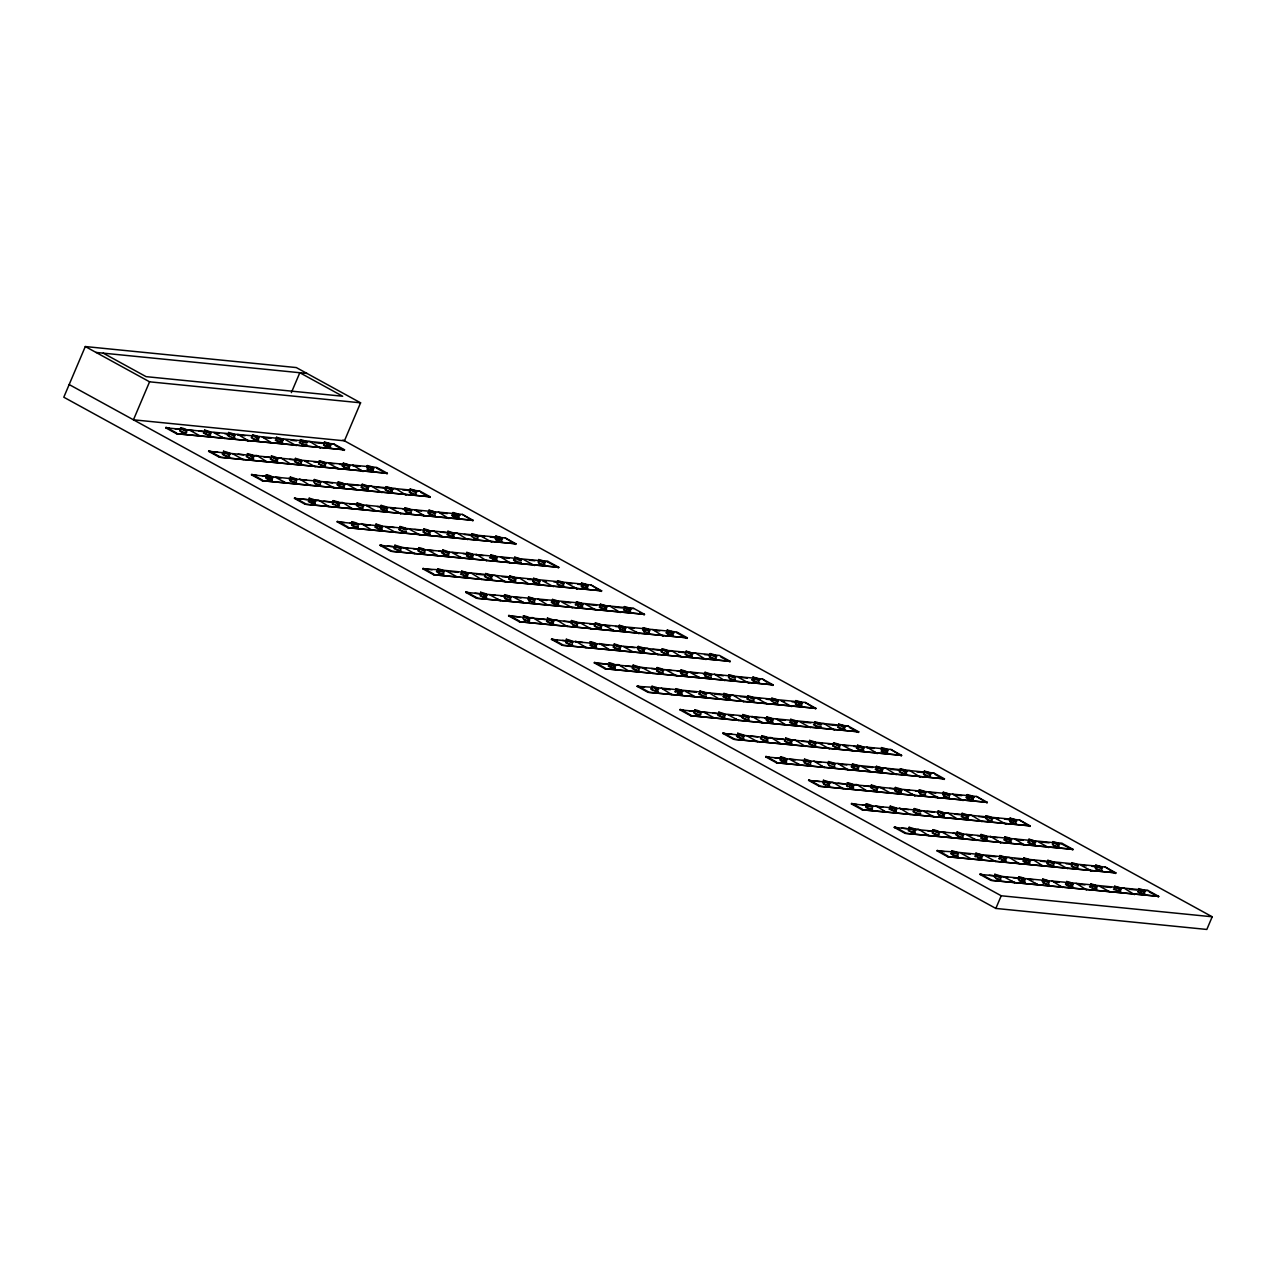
<?xml version="1.0" encoding="UTF-8"?>
<svg xmlns="http://www.w3.org/2000/svg" width="1276" height="1276" viewBox="0 0 1276 1276"><rect width="100%" height="100%" fill="white"/><g stroke="black" fill="none" stroke-linecap="round" stroke-linejoin="round"><path stroke-width="1.5" d="M360.582 402.817L149.579 381.811L133.454 419.804L344.44 440.826L360.582 402.817L296.303 367.568L85.301 346.546L63.8 397.219L995.838 908.432L1206.825 929.454L1212.2 916.774L343.005 440.029M280.353 438.593L333.834 443.904L344.536 449.79L176.471 433.712L165.768 427.843L252.696 435.834M176.471 433.712L344.536 449.79M189.741 430.219L200.444 436.105M208.61 451.337L376.675 467.415L387.394 473.3L219.328 457.223L208.61 451.337L217.829 452.262M219.328 457.223L387.394 473.3M232.583 453.73L243.301 459.599M251.468 474.847L419.533 490.925L430.251 496.795L262.186 480.717L251.468 474.847L257.002 475.39M291.359 392.625L299.812 372.72L342.67 396.23L146.07 376.643L103.212 353.149M272.362 443.266L261.915 436.759M267.274 461.992L256.827 455.484L251.021 455.564M262.186 480.717L430.251 496.795M285.617 439.773L296.335 445.643M291.247 464.384L280.8 457.877L276.844 458.132M453.171 513.51L294.325 498.358L305.028 504.227L473.093 520.305L462.39 514.419L456.856 513.877M320.308 448.035L309.861 441.528L304.055 441.608M315.22 466.761L304.501 460.891L308.186 461.258M310.116 485.502L299.685 478.978M305.028 504.227L473.093 520.305M333.834 443.904L328.028 444M323.386 482.009L334.089 487.879M329.001 506.62L318.553 500.096L312.764 500.192M347.359 484.386L358.062 490.271M337.167 521.852L505.232 537.93L515.951 543.799L347.885 527.738L337.167 521.852L344.552 522.586M352.974 508.996L342.526 502.489L336.736 502.569M347.885 527.738L515.951 543.799M382.034 492.664L371.587 486.14L365.797 486.236M376.946 511.389L366.228 505.503L369.928 505.87M371.858 530.114L361.411 523.607M385.113 526.621L395.831 532.507M380.025 545.362L548.09 561.44L558.808 567.31L390.743 551.232L380.025 545.362L383.709 545.729M406.007 495.04L395.56 488.533L389.77 488.612M390.743 551.232L558.808 567.31M419.533 490.925L415.577 491.18M409.086 529.014L419.804 534.883M403.998 547.739L414.716 553.625M441.592 570.069L590.947 584.934L601.65 590.82L433.585 574.742L422.882 568.857L437.891 569.702M448.865 518.55L438.418 512.043M443.777 537.276L433.33 530.768L427.524 530.848M438.673 556.001L427.97 550.131L433.505 550.69M433.585 574.742L601.65 590.82M462.39 514.419L472.838 520.927M446.855 571.249L457.558 577.119M467.734 539.668L457.302 533.161L451.497 533.24M481.004 536.175L491.707 542.045M556.352 600.725L633.789 608.445L644.508 614.314L476.442 598.237L465.724 592.367L552.668 600.358M486.619 560.786L476.171 554.278M481.53 579.511L471.083 573.004L465.293 573.083M476.442 598.237L644.508 614.314M505.232 537.93L515.679 544.437M510.591 563.163L500.144 556.655M505.503 581.904L495.056 575.396L489.25 575.476M523.846 559.685L534.564 565.555M671.112 631.397L676.647 631.939L687.365 637.825L519.3 621.747L508.582 615.877L643.455 628.637M529.476 584.28L519.029 577.773L515.073 578.044M519.3 621.747L687.365 637.825M542.284 561.52L548.09 561.44M553.449 586.673L542.731 580.803L546.415 581.17M548.361 605.398L537.914 598.891M543.273 624.139L532.826 617.632L527.02 617.712M561.615 601.921L572.334 607.791M551.439 639.372L719.505 655.449L730.207 661.319L562.142 645.257L551.439 639.372L556.958 639.93M567.23 626.516L556.799 620.008L550.993 620.088M562.142 645.257L730.207 661.319M590.947 584.934L601.395 591.442M585.588 604.298L596.291 610.183M580.5 623.039L591.203 628.909M604.473 625.415L615.176 631.301L612.113 629.61M594.281 662.882L762.346 678.96L773.065 684.829L604.999 668.752L594.281 662.882L607.201 664.158M620.264 612.56L609.816 606.052L604.026 606.132M610.087 650.026L599.64 643.519M604.999 668.752L773.065 684.829M633.789 608.445L627.999 608.524M623.342 646.533L634.06 652.419M628.972 671.144L618.525 664.636L612.719 664.716M642.227 667.651L652.945 673.537M679.821 689.965L805.204 702.454L815.922 708.34L647.857 692.262L637.139 686.376L652.164 687.222M663.121 636.07L652.674 629.562M658.033 654.795L647.586 648.288L641.78 648.367M647.857 692.262L815.922 708.34M682.006 657.188L671.559 650.68L665.753 650.76M676.918 675.913L666.2 670.044L671.734 670.586M671.814 694.638L661.383 688.131M685.084 691.161L695.787 697.031M794.581 720.637L848.062 725.964L858.764 731.834L690.699 715.756L679.996 709.887L790.897 720.27M705.979 659.58L695.532 653.057L691.576 653.328M690.699 715.756L858.764 731.834M703.953 712.279L714.672 718.149M724.848 680.682L714.416 674.175M719.76 699.423L709.312 692.916L703.523 692.996M738.118 677.205L748.821 683.075M722.838 733.397L890.903 749.475L901.622 755.344L733.556 739.267L722.838 733.397L732.057 734.306M743.733 701.8L733.285 695.292L727.495 695.372M733.556 739.267L901.622 755.344M762.346 678.96L766.669 682.102M756.987 698.323L767.705 704.192M746.811 735.774L757.529 741.659M856.308 765.265L933.761 772.969L944.479 778.854L776.414 762.777L765.696 756.891L852.623 764.898M791.678 706.585L780.96 700.699L784.644 701.066M786.59 725.31L776.143 718.803M781.502 744.036L771.055 737.528L765.249 737.608M776.414 762.777L944.479 778.854M805.204 702.454L815.651 708.962M799.845 721.817L810.563 727.703M805.475 746.428L795.028 739.92L789.222 740M818.729 742.935L829.432 748.821M967.399 795.554L808.553 780.402L819.256 786.271L987.321 802.349L976.618 796.479L971.084 795.921M834.536 730.079L824.089 723.572L818.283 723.651M819.256 786.271L987.321 802.349M848.062 725.964L842.256 726.044M848.317 769.938L837.869 763.431M843.229 788.664L832.781 782.156L826.992 782.236M861.571 766.445L872.29 772.315M851.395 803.912L1019.46 819.974L1030.179 825.859L862.113 809.781L851.395 803.912L856.93 804.454M867.202 791.056L856.754 784.533L850.964 784.628M862.113 809.781L1030.179 825.859M890.903 749.475L901.35 755.982M880.456 787.563L891.174 793.433M896.262 774.707L885.815 768.2L880.025 768.28M894.253 827.406L1062.318 843.484L1073.036 849.353L904.971 833.292L894.253 827.406L897.937 827.773M920.235 777.1L909.788 770.576L903.982 770.672M910.059 814.551L899.612 808.043M904.971 833.292L1073.036 849.353M933.761 772.969L929.805 773.24M923.314 811.058L934.032 816.943M928.928 835.668L918.497 829.161L914.541 829.432M955.804 852.113L1105.176 866.994L1115.878 872.864L947.813 856.786L937.11 850.917L952.119 851.746M963.093 800.594L952.646 794.087M957.989 819.336L947.558 812.812L941.752 812.908M952.901 838.061L942.198 832.175L945.883 832.542M947.813 856.786L1115.878 872.864M976.618 796.479L987.05 802.987M961.067 853.293L971.786 859.179M981.962 821.712L971.53 815.205L965.725 815.284M995.232 818.219L1005.935 824.105M985.04 855.686L995.758 861.555M1070.58 882.785L1148.017 890.488L1158.736 896.374L990.67 880.296L979.952 874.411L1066.895 882.418M990.67 880.296L1158.736 896.374M1019.46 819.974L1029.907 826.481M1003.925 876.803L1014.643 882.673L1011.581 880.998M995.838 908.432L1001.213 895.768L1212.2 916.774M1024.819 845.222L1014.372 838.715M1019.731 863.948L1009.284 857.44L1003.478 857.52M1038.074 841.729L1048.792 847.599M1043.704 866.34L1033.257 859.833L1027.451 859.912M1056.512 843.564L1062.318 843.484M1056.959 862.847L1067.677 868.717M1086.546 889.835L1076.115 883.327M1105.176 866.994L1115.607 873.502M1099.816 886.357L1110.519 892.227M1134.492 894.62L1124.044 888.112L1118.255 888.192M1148.017 890.488L1142.227 890.568M234.816 438.338L231.769 437.812M282.762 443.107L279.715 442.581M277.674 461.848L276.382 461.848M306.734 445.499L304.629 445.292M296.542 482.966L292.523 482.041M349.576 468.994L345.557 468.085M392.434 492.504L391.142 492.52M358.285 527.578L354.265 526.669M387.346 511.229L383.326 510.32M382.258 529.971L379.211 529.444M411.319 513.622L407.283 512.713M427.939 512.697L428.672 513.765M406.231 532.347L404.125 532.14M473.045 558.25L469.026 557.325M497.018 560.627L489.537 557.676M491.93 579.368L490.638 579.368M587.805 588.906L583.786 587.997M606.69 610.024L604.585 609.816M572.541 645.098L568.522 644.189M596.514 647.49L592.495 646.565M620.487 649.867L614.617 648.064M649.548 633.534L646.501 633.008M692.405 657.028L691.114 657.044M711.274 678.146L707.255 677.237M706.186 696.887L704.081 696.68M749.044 720.382L745.024 719.473M796.99 725.167L793.943 724.64M791.902 743.892L790.61 743.908M820.962 727.543L818.841 727.336M810.77 765.01L806.751 764.085M887.777 753.446L883.758 752.521M906.662 774.548L905.37 774.564M872.513 809.622L868.477 808.713M896.486 812.014L889.005 809.064M925.547 795.666L921.511 794.757M920.443 814.407L918.337 814.2M987.273 840.294L983.254 839.385M1011.246 842.686L1007.227 841.761M1006.158 861.412L1003.111 860.885M1035.219 845.063L1033.113 844.856M1102.033 870.966L1098.014 870.041M1120.918 892.083L1118.813 891.86M180.235 429.613C178.161 430.746 189.103 434.813 186.216 431.99M252.154 436.775C250.064 437.907 261.006 441.975 258.135 439.151M276.126 439.167L278.997 441.56L282.65 441.927M258.597 440.842L255.742 440.204M330.5 448.004L328.586 447.669M247.066 455.5C244.88 456.952 257.561 460.891 252.297 457.43M229.536 457.191L226.681 456.537M271.038 457.893C268.853 459.328 281.533 463.268 276.27 459.823M253.509 459.567L252.409 459.472M366.914 467.447L369.801 469.839L373.437 470.206M373.358 471.514L370.519 470.86M272.378 480.685L268.55 479.648M361.826 486.172C359.657 487.607 372.321 491.547 367.073 488.102M344.297 487.847L341.458 487.209M385.799 488.564C383.613 490 396.294 493.94 391.046 490.494M368.27 490.239L367.185 490.128M315.236 504.195L313.322 503.86M459.057 518.519L456.218 517.865M375.623 526.015L378.494 528.423L382.146 528.774M429.996 534.867L428.082 534.532M453.969 537.244L452.055 536.925M466.41 554.294L469.297 556.703L472.933 557.054M490.383 556.687L493.27 559.079L496.906 559.446M544.772 565.523L542.858 565.188M461.322 573.036L464.209 575.428L467.845 575.795M443.793 574.71L440.954 574.056M485.295 575.412C483.11 576.848 495.79 580.787 490.542 577.342M467.766 577.103L464.911 576.449M581.186 584.966L584.057 587.359L587.71 587.726M576.082 603.692L578.969 606.084L582.622 606.451M558.553 605.366L555.714 604.728M600.055 606.084L602.942 608.477L606.594 608.843M582.526 607.759L579.687 607.121M529.492 621.715L527.578 621.38M553.465 624.108L551.551 623.773M594.967 624.809C592.877 625.942 603.835 630.009 600.948 627.17M673.329 636.038L670.474 635.384M589.879 643.535L592.766 645.943L596.402 646.294M661.797 650.696C659.612 652.132 672.293 656.071 667.029 652.626M644.268 652.387L642.354 652.052M685.77 653.089C683.585 654.524 696.265 658.464 691.002 655.019M668.225 654.763L666.327 654.444M615.207 668.72L613.293 668.401M687.11 675.881L683.282 674.845M759.029 683.043L756.174 682.405M675.578 690.555L678.465 692.948L682.118 693.315M658.049 692.23L655.21 691.576M682.022 694.622L679.183 693.969M729.968 699.392L728.054 699.057M801.886 706.553L798.042 705.516M694.463 711.673C692.374 712.79 703.331 716.857 700.444 714.034M790.354 721.211L793.225 723.604L796.878 723.97M772.825 722.902L769.97 722.248M844.728 730.063L842.814 729.728M761.293 737.56C759.108 738.995 771.789 742.935 766.525 739.49M743.764 739.235L740.909 738.597M785.266 739.936C783.081 741.388 795.761 745.328 790.498 741.866M767.721 741.627L766.637 741.515M881.142 749.49L884.029 751.883L887.665 752.25M786.606 762.745L782.778 761.708M876.054 768.216L878.925 770.624L882.577 770.975M858.525 769.906L855.67 769.253M900.027 770.608C897.841 772.044 910.522 775.983 905.274 772.538M882.498 772.283L879.643 771.645M829.464 786.239L827.55 785.92M853.437 788.632L851.523 788.297M973.285 800.562L970.446 799.924M889.85 808.075L892.722 810.467L896.374 810.834M944.224 816.911L942.31 816.576M968.197 819.304L966.283 818.969M980.638 836.354L983.525 838.747L987.161 839.114M1004.611 838.731L1007.482 841.139L1011.134 841.49M1058.984 847.583L1057.086 847.248M975.55 855.08L978.421 857.472L982.073 857.839M958.021 856.754L955.166 856.116M999.523 857.472L1002.394 859.865L1006.046 860.231M981.994 859.147L979.139 858.493M1090.31 885.735L1093.197 888.144L1096.834 888.511M1072.781 887.426L1069.942 886.772M1114.283 888.128L1117.17 890.52L1120.807 890.887M1096.754 889.819L1093.915 889.165M1144.7 894.588L1142.786 894.253M96.019 352.431L307.006 373.437M256.38 436.201L276.669 438.226M165.768 427.843L169.453 428.21M174.987 428.752L180.522 429.31M186.041 429.853L193.426 430.586M198.96 431.144L204.479 431.687M219.233 433.154L213.698 432.612L224.416 438.481L221.354 436.807M224.767 433.712L232.152 434.446M237.671 435.004L245.056 435.738M263.494 437.572L270.863 438.306M280.082 439.215L283.782 439.582M291.151 440.316L296.686 440.874M315.124 442.708L322.493 443.442M227.048 453.171L230.749 453.538M238.118 454.272L243.652 454.83M263.941 456.856L269.459 457.398M289.748 459.424L295.282 459.966M313.721 461.8L319.255 462.359M334.009 463.826L328.474 463.284L339.177 469.153L336.13 467.479M339.528 464.384L346.912 465.118M352.447 465.66L359.816 466.394M369.035 467.319L372.72 467.686M262.537 475.948L266.221 476.315M280.975 477.782L275.441 477.24L286.159 483.11L283.097 481.435M288.344 478.516L293.879 479.074M301.248 479.808L306.782 480.35M325.221 482.184L332.605 482.918M341.824 483.843L345.509 484.21M351.044 484.768L358.412 485.502M376.851 487.336L384.236 488.07M402.674 489.904L410.043 490.638M299.844 498.9L307.229 499.634M323.817 501.293L331.202 502.026M349.64 503.86L357.009 504.594M377.297 506.62L380.982 506.987M395.735 508.454L390.201 507.896L400.919 513.781L397.857 512.091M403.104 509.188L408.639 509.73M416.024 510.464L421.559 511.022M439.997 512.856L447.366 513.59M456.585 514.515L460.269 514.882M350.087 523.144L357.455 523.878M362.99 524.42L370.359 525.154M377.744 525.887L381.428 526.254M388.797 526.988L394.332 527.546M403.551 528.471L407.235 528.838M414.62 529.572L420.155 530.114M440.427 532.14L445.962 532.682M464.4 534.516L471.785 535.25M477.304 535.808L484.689 536.542M490.223 537.1L495.758 537.643M387.394 546.096L394.778 546.83M400.313 547.372L407.682 548.106M413.217 548.664L418.751 549.206M439.024 551.232L442.724 551.599M457.462 553.066L451.943 552.524L462.646 558.394L459.583 556.719M462.997 553.625L470.381 554.358M475.916 554.9L483.285 555.634M492.504 556.559L496.189 556.926M501.723 557.468L509.092 558.218M518.311 559.127L522.012 559.494M529.38 560.228L534.915 560.786M422.882 568.857L432.101 569.782M441.321 570.691L445.005 571.058M450.54 571.616L457.909 572.35M476.347 574.184L483.732 574.918M502.17 576.752L507.704 577.31M527.977 579.336L533.512 579.878M553.8 581.904L557.484 582.271M572.238 583.738L566.703 583.18L577.422 589.065L574.36 587.375M577.773 584.28L585.142 585.014M465.724 592.367L469.424 592.734M474.943 593.292L480.478 593.834M495.232 595.302L489.697 594.76L500.415 600.629L497.353 598.954M500.766 595.86L508.135 596.594M521.055 597.87L513.67 597.136L524.388 603.022L521.326 601.331M539.493 599.704L546.862 600.438M565.3 602.288L570.835 602.83M580.054 603.755L583.738 604.122M589.273 604.664L596.642 605.398M615.08 607.232L622.465 607.966M647.139 629.004L667.428 631.03M508.582 615.877L519.651 616.978M538.089 618.812L545.458 619.546M563.896 621.38L571.281 622.114M576.8 622.672L584.185 623.406M589.719 623.948L595.238 624.506M600.773 625.049L609.992 625.974M615.526 626.516L619.211 626.883M633.965 628.35L628.43 627.808L639.148 633.678L636.086 632.003M654.253 630.376L659.788 630.934M562.493 640.472L569.878 641.206M575.412 641.764L582.781 642.498M592 643.407L595.685 643.774M601.219 644.332L608.588 645.066M617.807 645.991L621.508 646.358M627.026 646.9L634.411 647.634M652.849 649.468L660.218 650.202M678.657 652.036L684.191 652.594M704.48 654.62L710.014 655.162M625.639 666.008L633.008 666.742M638.542 667.284L645.911 668.018M651.446 668.576L656.981 669.118M677.269 671.144L684.638 671.878M697.541 673.154L690.172 672.42L700.875 678.306L697.828 676.631M703.076 673.712L710.445 674.446M715.98 675.004L723.364 675.738M739.952 677.381L747.337 678.114M756.556 679.039L760.241 679.406M655.848 687.589L676.136 689.598M637.139 686.376L644.508 687.11M662.946 688.96L670.331 689.694M679.55 690.603L683.234 690.97M688.769 691.528L696.138 692.262M714.576 694.096L721.961 694.83M740.399 696.664L747.768 697.398M753.303 697.956L760.687 698.69M766.206 699.232L771.741 699.79M792.029 701.8L795.714 702.167M679.996 709.887L683.681 710.254M689.215 710.812L694.734 711.354M700.269 711.912L707.654 712.646M713.188 713.188L718.707 713.747M733.461 715.214L727.926 714.656L738.644 720.541L735.582 718.851M738.995 715.756L746.364 716.49M751.899 717.048L759.284 717.782M764.803 718.34L772.187 719.074M777.722 719.616L785.091 720.35M794.31 721.275L797.994 721.642M803.529 722.184L810.914 722.918M829.352 724.752L836.721 725.502M741.276 735.231L744.977 735.598M750.495 736.14L757.88 736.874M776.318 738.724L783.687 739.458M802.125 741.292L809.51 742.026M815.045 742.568L822.414 743.302M827.949 743.86L833.483 744.402M848.221 745.87L842.702 745.328L853.405 751.197L850.342 749.522M853.756 746.428L861.14 747.162M866.675 747.72L874.044 748.454M883.263 749.363L886.948 749.73M765.696 756.891L769.38 757.258M774.915 757.816L780.449 758.359M795.203 759.826L789.669 759.284L800.371 765.153L797.325 763.479M802.572 760.576L808.107 761.118M815.476 761.852L821.01 762.41M839.448 764.244L846.833 764.978M856.052 765.887L859.737 766.254M865.272 766.812L872.64 767.546M891.079 769.38L898.463 770.114M916.902 771.948L924.271 772.682M814.072 780.944L819.607 781.502M838.045 783.336L845.43 784.07M863.868 785.904L871.237 786.638M876.772 787.196L884.14 787.93M889.675 788.472L895.21 789.031M909.963 790.498L904.429 789.94L915.147 795.825L912.085 794.15M915.498 791.056L922.867 791.79M935.771 793.066L928.402 792.332L939.12 798.218L936.058 796.527M954.209 794.9L961.594 795.634M970.813 796.559L974.497 796.926M862.464 805.012L869.833 805.746M875.368 806.288L882.753 807.022M891.972 807.947L895.656 808.314M901.191 808.856L908.56 809.59M915.929 810.324L921.463 810.882M926.998 811.424L934.383 812.174M954.655 814.184L960.19 814.742M978.628 816.576L986.013 817.31M991.532 817.852L998.917 818.586M1004.451 819.144L1009.97 819.702M901.622 828.14L907.156 828.698M927.445 830.708L932.979 831.266M953.252 833.292L956.936 833.659M971.69 835.126L966.171 834.568L976.874 840.437L973.811 838.763M977.225 835.668L984.609 836.402M990.128 836.96L997.513 837.694M1006.732 838.603L1010.417 838.97M1015.951 839.528L1023.32 840.262M1032.539 841.171L1036.24 841.554M1041.758 842.096L1049.143 842.83M937.11 850.917L944.479 851.65M964.768 853.66L970.286 854.218M979.505 855.143L983.206 855.51M988.74 856.052L996.109 856.786M1014.548 858.62L1021.917 859.354M1040.355 861.188L1047.74 861.922M1053.274 862.48L1060.643 863.214M1066.178 863.772L1071.712 864.315M1086.466 865.782L1080.932 865.24L1091.65 871.109L1088.588 869.435M1091.985 866.34L1099.37 867.074M979.952 874.411L983.637 874.778M989.171 875.336L994.706 875.878M1000.24 876.437L1007.609 877.17M1013.144 877.728L1018.679 878.271M1033.432 879.738L1027.898 879.196L1038.616 885.065L1035.554 883.391M1053.705 881.764L1059.239 882.306M1079.528 884.332L1085.063 884.89M1094.282 885.799L1097.966 886.166M1103.501 886.724L1110.87 887.458M1129.308 889.292L1136.693 890.026M324.726 444.048C320.069 444.335 335.014 449.758 329.304 445.866M300.753 441.671C297.228 441.719 305.953 446.01 306.942 444.638M228.835 434.51C224.416 434.526 237.352 439.965 234.162 436.759M204.862 432.117C200.444 432.133 213.379 437.588 210.189 434.366M210.205 436.073L203.378 432.995M343.595 465.166C339.177 465.182 352.112 470.637 348.922 467.415M319.622 462.773C315.204 462.789 328.139 468.244 324.949 465.038M295.665 460.397C291.231 460.413 304.166 465.868 300.992 462.646M324.981 466.745L318.458 463.985M223.747 453.235C219.328 453.251 232.264 458.706 229.074 455.484M410.425 491.053C406.007 491.069 418.943 496.524 415.753 493.318M338.507 483.891C334.089 483.907 347.024 489.362 343.834 486.156M314.534 481.515C310.594 481.467 321.169 486.475 320.42 484.162M453.267 514.563C448.849 514.579 461.784 520.034 458.61 516.812M429.31 512.17C425.355 512.139 435.929 517.131 435.18 514.818M333.419 502.632C328.777 502.904 343.707 508.342 338.012 504.451M309.446 500.24C304.804 500.527 319.734 505.95 314.04 502.058M448.179 533.288C443.538 533.575 458.467 539.014 452.773 535.107M424.206 530.912C419.565 531.183 434.51 536.622 428.8 532.73M400.249 528.519C396.724 528.583 405.449 532.874 406.438 531.486M538.982 561.568C534.341 561.855 549.27 567.278 543.576 563.386M515.01 559.191C511.485 559.239 520.209 563.529 521.198 562.158M443.091 552.029C438.673 552.045 451.608 557.484 448.418 554.278M419.118 549.637C414.7 549.653 427.635 555.108 424.445 551.886M448.45 555.985L445.053 554.948M395.145 547.245C390.727 547.26 403.663 552.715 400.489 549.509M557.867 582.685C553.433 582.701 566.369 588.156 563.195 584.95M533.894 580.309C529.476 580.325 542.412 585.764 539.222 582.558M563.21 586.641L559.813 585.604M509.921 577.916C505.28 578.203 520.209 583.626 514.515 579.735M438.003 570.755C433.585 570.771 446.52 576.226 443.33 573.004M624.682 608.572C620.04 608.859 634.97 614.298 629.275 610.391M552.763 601.427C548.345 601.427 561.28 606.882 558.106 603.676M547.675 620.152C543.034 620.439 557.963 625.862 552.269 621.97M523.702 617.759C519.061 618.047 533.99 623.47 528.296 619.578M710.381 655.593C705.963 655.609 718.898 661.048 715.724 657.842M638.479 648.431C633.837 648.702 648.766 654.141 643.056 650.25M614.506 646.039C610.566 646.007 621.125 650.999 620.375 648.687M753.239 679.087C748.821 679.103 761.756 684.558 758.566 681.352M729.266 676.711C725.326 676.663 735.901 681.671 735.135 679.358M633.39 667.157C628.972 667.173 641.892 672.627 638.718 669.406M609.418 664.764C604.776 665.051 619.705 670.49 613.995 666.582M748.151 697.828C743.733 697.844 756.668 703.283 753.478 700.077M724.178 695.436C719.536 695.723 734.466 701.146 728.771 697.254M700.205 693.043C696.696 693.107 705.421 697.398 706.394 696.026M652.259 688.274C647.841 688.29 660.777 693.745 657.587 690.523M838.938 726.108C834.297 726.379 849.226 731.818 843.532 727.91M814.965 723.715C811.456 723.779 820.181 728.07 821.17 726.682M743.063 716.554C738.644 716.57 751.58 722.025 748.39 718.803M719.09 714.161C714.672 714.177 727.607 719.632 724.417 716.426M724.433 718.133L717.909 715.357M857.823 747.226C853.405 747.226 866.34 752.68 863.15 749.475M833.85 744.833C829.432 744.849 842.367 750.304 839.177 747.082M809.877 742.441C805.459 742.457 818.394 747.911 815.205 744.705M839.209 748.789L832.67 746.029M737.975 735.279C733.556 735.295 746.492 740.75 743.302 737.544M924.653 773.112C920.235 773.128 933.171 778.567 929.981 775.361M852.735 765.951C848.317 765.967 861.252 771.422 858.062 768.2M828.762 763.558C824.822 763.526 835.397 768.519 834.632 766.206M967.495 796.607C963.077 796.623 976.012 802.078 972.822 798.872M847.647 784.676C843.005 784.963 857.935 790.386 852.24 786.495M823.674 782.284C819.033 782.571 833.962 788.01 828.268 784.102M962.407 815.348C957.766 815.619 972.695 821.058 967.001 817.166M938.434 812.956C933.793 813.243 948.722 818.666 943.028 814.774M914.461 810.563C910.952 810.627 919.677 814.917 920.65 813.546M1053.21 843.627C1048.569 843.899 1063.498 849.337 1057.788 845.43M1029.238 841.235C1025.713 841.299 1034.437 845.589 1035.426 844.202M957.319 834.073C952.901 834.089 965.836 839.544 962.646 836.322M933.346 831.681C928.928 831.697 941.863 837.152 938.673 833.946M962.662 838.029L959.281 836.992M909.373 829.304C904.732 829.575 919.661 835.014 913.967 831.123M1072.079 864.745C1067.661 864.761 1080.597 870.2 1077.422 866.994M1048.122 862.353C1043.688 862.369 1056.624 867.824 1053.45 864.602M1077.438 868.701L1074.041 867.664M1024.149 859.96C1019.508 860.247 1034.437 865.686 1028.727 861.778M952.231 852.799C947.813 852.815 960.748 858.269 957.558 855.064M1138.91 890.632C1134.268 890.919 1149.197 896.342 1143.503 892.45M1066.991 883.47C1062.573 883.486 1075.508 888.941 1072.318 885.719M367.568 467.558L368.397 467.782M406.151 510.017C400.09 508.693 411.829 515.041 411.207 512.442M291.391 479.345C285.33 478.021 297.069 484.386 296.447 481.77M496.954 538.297C490.271 536.973 504.626 543.895 501.452 540.322M382.178 507.625C375.511 506.317 389.866 513.223 386.692 509.65M267.418 476.953C260.735 475.645 275.106 482.551 271.932 478.994M500.83 541.917L498.087 540.992M472.981 535.904C466.298 534.58 480.669 541.502 477.479 537.93M358.205 505.232C351.538 503.924 365.893 510.831 362.719 507.274M362.081 508.869L359.353 507.928M518.885 562.812L520.927 562.796M581.824 585.078L582.654 585.301M467.064 554.406L467.893 554.629M353.117 523.973C347.056 522.65 358.795 528.998 358.173 526.398M620.407 627.537C613.74 626.213 628.095 633.135 624.921 629.562M505.647 596.865C498.964 595.557 513.335 602.463 510.161 598.907M481.674 594.488C474.991 593.165 489.362 600.087 486.188 596.514M600.326 628.765L596.61 627.409M485.55 598.109L482.806 597.184M572.477 622.752C565.794 621.444 580.165 628.35 576.975 624.793M706.122 674.541C700.061 673.218 711.785 679.582 711.179 676.966M590.533 643.646L591.346 643.87M796.91 702.821C790.227 701.497 804.598 708.419 801.424 704.846M682.15 672.149C675.467 670.841 689.837 677.747 686.648 674.191M567.389 641.493C561.312 640.169 573.052 646.517 572.43 643.917M772.937 700.428C766.27 699.12 780.625 706.027 777.451 702.47M658.177 669.772C651.494 668.449 665.865 675.371 662.691 671.798M776.813 704.049L774.085 703.124M881.796 749.602L882.625 749.825M767.849 719.17C761.166 717.846 775.537 724.768 772.363 721.195M920.379 792.061C914.318 790.737 926.057 797.101 925.435 794.485M805.619 761.389C799.558 760.081 811.281 766.429 810.675 763.83M1011.166 820.34C1004.499 819.017 1018.854 825.939 1015.68 822.366M896.406 789.669C889.723 788.361 904.094 795.267 900.92 791.71M781.646 759.013C774.963 757.689 789.334 764.611 786.144 761.038M1015.042 823.961L1012.315 823.036M900.282 793.305L897.538 792.364M987.209 817.948C980.526 816.64 994.881 823.546 991.707 819.99M872.433 787.292C865.75 785.968 880.121 792.89 876.947 789.318M1096.881 867.345C1090.821 866.021 1102.544 872.385 1101.938 869.769M981.292 836.466L982.105 836.689M867.345 806.017C861.284 804.693 873.023 811.058 872.401 808.442M1019.875 878.925C1013.192 877.601 1027.563 884.523 1024.389 880.95M995.902 876.532C989.219 875.208 1003.59 882.131 1000.416 878.558M999.778 880.153L996.077 878.797M414.301 494.689L411.414 493.541M454.096 514.786L455.038 515.105M299.525 464.017L296.654 462.869M430.124 512.394L431.065 512.713M432.245 515.488L435.228 515.775M339.336 484.114L340.261 484.433M184.765 433.346L181.878 432.213M317.485 484.816L320.451 485.119M537.77 583.93L534.883 582.781M669.294 632.625C660.633 629.961 675.69 638.128 672.867 634.332M577.565 604.026L578.491 604.345M422.994 553.258L420.107 552.125M645.321 630.232C636.676 627.585 651.717 635.751 648.894 631.955M553.593 601.634L554.534 601.953M714.257 659.213L711.386 658.065M530.561 599.576C522.729 596.977 534.756 604.425 534.676 601.682M622.529 630.615L625.511 630.918M531.741 602.336L534.724 602.639M438.832 570.978L439.757 571.297M754.068 679.31L754.993 679.63M732.217 680.012L735.183 680.315M661.223 673.17L659.309 672.468M677.062 690.89L677.987 691.193M968.325 796.83L969.25 797.149M813.753 746.061L810.866 744.929M945.293 794.773C937.445 792.173 949.488 799.621 949.408 796.878M946.473 797.532L949.456 797.835M853.564 766.174L854.489 766.493M698.993 715.405L696.106 714.257M831.713 766.876L834.679 767.163M738.788 735.502L739.729 735.821M1051.998 865.973L1049.111 864.841M1091.793 886.07L1092.719 886.389M937.222 835.317L934.335 834.169M1067.821 883.694L1068.746 884.013M977.017 855.414L977.958 855.733M1044.773 881.62C1036.941 879.02 1048.984 886.485 1048.904 883.726M1045.969 884.396L1048.952 884.683M953.044 853.022L953.985 853.341M326.481 444.59L327.454 444.973M327.661 447.366L325.715 446.536M302.508 442.198L303.481 442.597M389.387 491.978L387.441 491.148M474.114 538.6L475.103 538.982M274.627 461.322L272.681 460.492M451.13 536.606L447.015 534.485M626.436 609.115L627.425 609.513M627.617 611.89L625.671 611.06M335.381 505.551L336.354 505.934M311.2 500.782L312.189 501.165M512.856 581.218L510.91 580.405M312.397 503.541L310.435 502.728M689.359 656.502L687.413 655.689M488.883 578.841L486.938 578.012M665.386 654.125L660.952 651.685M398.096 550.562L396.15 549.733M841.889 729.409L837.774 727.304M574.599 625.846L572.637 625.017M506.779 599.56L510.751 600.246M750.113 700.747L751.085 701.13M550.626 623.454L546.495 621.348M725.932 695.978L726.921 696.361M927.588 776.414L925.642 775.585M859.785 750.129L863.74 750.814M727.113 698.738L725.167 697.924M903.615 774.022L901.669 773.208M636.325 670.458L634.379 669.645M611.172 665.306L612.161 665.705M612.352 668.082L610.406 667.252M989.331 821.042L987.369 820.213M788.855 743.366L786.909 742.536M965.358 818.65L961.227 816.544M1140.664 891.174L1141.653 891.557M1141.845 893.934L1139.899 893.104M873.582 789.988L874.554 790.37M849.401 785.218L850.39 785.601M849.609 787.595L850.582 787.994M1025.904 860.502L1026.877 860.901M1027.084 863.278L1025.138 862.448M912.324 832.606L910.362 831.777M1021.007 881.62L1024.979 882.306M301.742 444.144L302.699 444.574M455.229 517.482L453.379 516.589M498.868 538.998L499.825 539.429M278.726 442.198L275.281 440.156M540.928 564.486L539.094 563.609M364.442 489.202L362.591 488.309M516.971 562.11L515.121 561.217M669.485 635.001L667.651 634.108M340.469 486.81L338.619 485.933M384.108 508.326L385.065 508.773M601.698 608.668L602.671 609.115M316.496 484.433L314.646 483.54M426.168 533.831L423.042 532.108M755.201 682.006L753.35 681.129M798.824 703.523L799.797 703.953M249.665 458.531L246.22 456.489M577.725 606.291L578.698 606.722M622.337 628.239L623.294 628.669M402.195 531.438L400.345 530.545M731.228 679.63L729.378 678.736M554.725 604.33L552.875 603.452M225.708 456.154L223.858 455.261M269.332 477.671L270.305 478.101M816.927 726.634L815.077 725.741M378.222 529.046L374.777 527.004M640.424 651.35L638.574 650.457M969.457 799.526L967.607 798.648M1013.096 821.042L1014.053 821.489M792.954 724.242L789.509 722.2M462.965 575.62L463.938 576.066M1055.156 846.546L1053.306 845.653M878.67 771.246L876.819 770.369M439.965 573.674L438.115 572.78M483.604 595.19L484.561 595.621M1031.183 844.154L1029.349 843.261M701.194 695.532L702.167 695.962M525.664 620.678L523.814 619.785M854.697 768.87L852.847 767.977M898.32 790.386L899.293 790.817M1115.926 890.728L1116.899 891.158M677.221 693.139L678.194 693.586M940.396 815.874L938.546 814.981M763.893 740.59L762.043 739.697M1091.953 888.335L1092.926 888.766M916.423 813.482L914.573 812.605M739.92 738.198L738.07 737.321M1068.953 886.389L1067.103 885.496M783.56 759.714L784.533 760.145M1001.166 860.056L1002.123 860.502M825.636 785.203L823.786 784.325M977.193 857.679L978.166 858.11M1021.789 879.627L1022.762 880.057M954.193 855.717L952.343 854.84M371.284 468.914L372.161 469.377M368.557 470.031L366.946 469.153M456.983 515.935L457.861 516.381M497.114 540.545L495.503 539.652M582.829 587.55L581.202 586.673M671.24 633.454L672.117 633.901M344.584 467.654L342.048 465.82M429.406 514.212L430.299 514.659M280.481 440.635L281.358 441.097M797.085 705.086L795.458 704.192M558.856 585.174L557.229 584.28M882.785 752.09L881.158 751.197M971.211 797.979L972.089 798.425M643.678 631.732L644.555 632.178M405.433 511.82L406.326 512.266M1011.342 822.605L1009.715 821.712M256.508 438.258L257.401 438.705M1097.041 869.61L1095.43 868.717M253.796 439.375L251.244 437.54M858.812 749.698L856.276 747.864M619.705 629.339L620.583 629.786M943.634 796.256L944.527 796.702M1032.938 842.591L1034.565 843.484M382.353 509.89L380.726 508.996M706.282 676.806L704.671 675.913M794.709 722.695L795.586 723.141M468.053 556.894L466.442 556.001M556.48 602.782L557.357 603.229M1073.084 867.217L1071.457 866.324M229.824 436.982L227.287 435.148M919.661 793.863L920.554 794.326M682.325 674.414L680.698 673.521M770.736 720.302L771.613 720.749M1006.254 841.331L1003.765 839.72M444.08 554.502L441.544 552.668M768.024 721.418L766.398 720.525M528.902 601.06L529.795 601.506M291.55 481.61L289.939 480.717M379.977 527.498L380.854 527.945M896.581 791.933L894.955 791.04M658.352 672.021L656.725 671.144M982.281 838.938L980.654 838.061M1070.708 884.826L1071.585 885.289M744.052 719.042L741.5 717.192M504.929 598.683L505.822 599.13M828.874 765.584L829.751 766.047M267.593 479.218L265.966 478.325M591.522 646.135L589.895 645.241M679.948 692.023L680.826 692.485M353.293 526.222L351.666 525.345M958.308 836.562L955.772 834.727M1043.13 883.12L1044.023 883.566M481.85 596.737L480.223 595.844M805.778 763.654L804.167 762.761M567.549 643.742L565.922 642.865M655.976 689.646L656.853 690.093M653.264 690.763L650.712 688.928M1019.157 880.727L1020.05 881.174M781.805 761.278L780.194 760.384M867.52 808.282L865.894 807.389M335.094 445.388L344.281 450.428M376.42 468.053L387.122 473.922M420.793 492.392L429.98 497.433M547.819 562.062L558.537 567.948M639.643 612.432L644.236 614.952M676.376 632.577L687.094 638.463M720.765 656.917L729.936 661.957M769.731 683.792L772.793 685.467M849.322 727.432L858.493 732.472M935.021 774.436L944.208 779.476M1062.047 844.122L1072.765 849.991M1149.277 891.972L1158.464 896.996M352.718 465.022L363.15 471.546L360.087 469.855M866.93 747.082L877.378 753.59L874.315 751.915M414.445 509.65L424.892 516.158L421.83 514.483M990.399 836.322L1000.847 842.83L997.784 841.155M85.301 346.546L149.579 381.811M237.942 434.366L248.389 440.874L245.327 439.199M752.17 716.41L762.617 722.918L759.555 721.243M1052.142 880.95L1062.589 887.458L1059.527 885.767M813.913 761.038L824.344 767.546L821.281 765.871M575.667 641.126L586.115 647.634L583.052 645.959M875.639 805.65L886.086 812.174L883.024 810.483M166.039 427.205L176.742 433.074M208.881 450.715L219.6 456.585M251.739 474.209L262.457 480.095M294.596 497.72L305.299 503.589M337.438 521.214L348.157 527.1M380.296 544.724L391.014 550.594M423.154 568.235L433.856 574.104M465.995 591.729L476.714 597.615M508.853 615.239L519.555 621.109M551.695 638.75L562.413 644.619M594.552 662.244L605.271 668.13M637.41 685.754L648.112 691.624M680.252 709.249L690.97 715.134M723.109 732.759L733.828 738.629M765.967 756.269L776.669 762.139M808.809 779.764L819.527 785.649M851.666 803.274L862.385 809.144M894.524 826.768L905.226 832.654M937.366 850.279L948.084 856.148M980.223 873.789L990.942 879.658M69.175 384.554L1001.213 895.768M1139.021 892.658L1137.729 891.828M924.749 775.138L923.473 774.309M710.493 657.619L709.217 656.789M900.792 772.746L899.181 771.597M624.793 610.614L623.501 609.784M1048.218 864.378L1046.942 863.549M686.52 655.226L684.925 654.078M410.537 493.094L409.245 492.265M600.821 608.221L599.226 607.073M324.822 446.074L323.546 445.244M1024.245 862.002L1022.969 861.156M748.262 699.854L746.97 699.025M386.564 490.702L384.953 489.553M809.989 744.466L808.713 743.637M533.99 582.335L532.714 581.505M724.289 697.462L722.998 696.632M595.732 626.947L594.138 625.798M786.016 742.09L784.421 740.925M510.033 579.942L508.741 579.113M933.458 833.722L932.166 832.893M847.758 786.702L846.467 785.872M295.761 462.422L294.485 461.593M486.06 577.565L484.449 576.401M909.485 831.33L908.209 830.501M633.486 669.182L632.21 668.353M271.788 460.03L270.193 458.881M695.229 713.81L693.634 712.662M419.23 551.663L417.954 550.833M609.513 666.806L608.237 665.976M333.53 504.658L332.238 503.829M395.257 549.286L393.981 548.441M309.558 502.265L308.266 501.436M181.001 431.766L179.709 430.921M1114.299 889.835L1113.454 889.117M966.873 798.202L965.948 797.261M1028.6 842.83L1027.738 842.112M1090.342 887.442L1089.481 886.724M1066.369 885.065L1065.444 884.108M752.601 680.682L751.692 679.741M814.343 725.31L813.482 724.593M876.07 769.922L875.208 769.205M999.539 859.163L998.677 858.461M666.901 633.678L665.976 632.736M852.097 767.546L851.188 766.589M913.839 812.158L912.978 811.44M975.566 856.786L974.705 856.068M951.593 854.394L950.684 853.453M452.645 516.158L451.72 515.201M514.372 560.77L513.51 560.052M576.114 605.398L575.253 604.68M699.583 694.638L698.722 693.921M761.309 739.267L760.448 738.549M552.141 603.006L551.216 602.065M613.868 647.634L613.006 646.916M675.61 692.262L674.749 691.544M737.337 736.874L736.411 735.933M300.115 443.25L299.254 442.533M361.842 487.879L360.996 487.161M337.885 485.486L336.96 484.545M399.611 530.114L398.75 529.396M461.338 574.726L460.476 574.025M437.365 572.35L436.456 571.393M223.109 454.83L222.184 453.873M180.602 427.715C186.424 433.808 192.118 430.124 180.602 427.715M204.575 430.108C210.396 436.201 216.091 432.516 204.575 430.108M228.548 432.5C234.369 438.577 240.063 434.909 228.548 432.5M223.459 451.225C229.265 457.318 234.975 453.634 223.459 451.225M252.52 434.877C258.326 440.97 264.036 437.285 252.52 434.877M247.432 453.618C253.238 459.695 258.948 456.026 247.432 453.618M276.493 437.269C282.299 443.362 288.009 439.678 276.493 437.269M271.405 455.995C277.211 462.087 282.921 458.403 271.405 455.995M300.466 439.662C306.272 445.739 311.982 442.07 300.466 439.662M266.317 474.736C272.123 480.813 277.833 477.144 266.317 474.736M295.378 458.387C301.184 464.48 306.894 460.795 295.378 458.387M324.439 442.038C330.245 448.131 335.955 444.447 324.439 442.038M290.29 477.112C296.096 483.205 301.79 479.521 290.29 477.112M319.351 460.78C325.157 466.856 330.867 463.188 319.351 460.78M314.247 479.505C320.069 485.598 325.763 481.913 314.247 479.505M343.308 463.156C349.13 469.249 354.824 465.565 343.308 463.156M309.159 498.23C314.981 504.323 320.675 500.639 309.159 498.23M338.22 481.897C344.041 487.974 349.736 484.306 338.22 481.897M367.281 465.549C373.102 471.641 378.797 467.957 367.281 465.549M333.132 500.623C338.953 506.716 344.648 503.031 333.132 500.623M362.193 484.274C368.014 490.367 373.709 486.682 362.193 484.274M357.105 502.999C362.91 509.092 368.62 505.424 357.105 502.999M386.165 486.666C391.971 492.759 397.681 489.075 386.165 486.666M352.016 521.74C357.822 527.833 363.532 524.149 352.016 521.74M381.077 505.392C386.883 511.485 392.593 507.8 381.077 505.392M410.138 489.043C415.944 495.136 421.654 491.467 410.138 489.043M375.989 524.117C381.795 530.21 387.505 526.541 375.989 524.117M405.05 507.784C410.856 513.877 416.566 510.193 405.05 507.784M399.962 526.51C405.768 532.602 411.478 528.918 399.962 526.51M429.023 510.161C434.829 516.254 440.539 512.585 429.023 510.161M394.874 545.235C400.68 551.328 406.39 547.659 394.874 545.235M423.935 528.902C429.741 534.995 435.451 531.31 423.935 528.902M452.996 512.553C458.802 518.646 464.512 514.962 452.996 512.553M418.847 547.627C424.653 553.72 430.347 550.036 418.847 547.627M447.908 531.279C453.714 537.371 459.408 533.703 447.908 531.279M442.804 550.02C448.626 556.113 454.32 552.428 442.804 550.02M471.865 533.671C477.687 539.764 483.381 536.08 471.865 533.671M437.716 568.745C443.538 574.838 449.232 571.154 437.716 568.745M466.777 552.396C472.599 558.489 478.293 554.805 466.777 552.396M495.838 536.064C501.659 542.156 507.354 538.472 495.838 536.064M461.689 571.138C467.51 577.215 473.205 573.546 461.689 571.138M490.75 554.789C496.571 560.882 502.265 557.197 490.75 554.789M485.662 573.514C491.467 579.607 497.177 575.923 485.662 573.514M514.722 557.181C520.528 563.258 526.238 559.59 514.722 557.181M480.574 592.255C486.379 598.332 492.089 594.664 480.574 592.255M509.634 575.907C515.44 582 521.15 578.315 509.634 575.907M538.695 559.558C544.501 565.651 550.211 561.966 538.695 559.558M504.546 594.632C510.352 600.725 516.062 597.04 504.546 594.632M533.607 578.299C539.413 584.376 545.123 580.708 533.607 578.299M528.519 597.024C534.325 603.117 540.035 599.433 528.519 597.024M557.58 580.676C563.386 586.769 569.096 583.084 557.58 580.676M523.431 615.75C529.237 621.843 534.947 618.158 523.431 615.75M552.492 599.417C558.298 605.494 564.008 601.825 552.492 599.417M581.553 583.068C587.359 589.161 593.069 585.477 581.553 583.068M547.404 618.142C553.21 624.235 558.904 620.551 547.404 618.142M576.465 601.793C582.271 607.886 587.965 604.202 576.465 601.793M571.361 620.535C577.183 626.612 582.877 622.943 571.361 620.535M600.422 604.186C606.244 610.279 611.938 606.594 600.422 604.186M566.273 639.26C572.095 645.353 577.789 641.668 566.273 639.26M595.334 622.911C601.155 629.004 606.85 625.32 595.334 622.911M624.395 606.578C630.216 612.655 635.911 608.987 624.395 606.578M590.246 641.653C596.067 647.73 601.762 644.061 590.246 641.653M619.307 625.304C625.128 631.397 630.822 627.712 619.307 625.304M614.219 644.029C620.024 650.122 625.734 646.438 614.219 644.029M643.279 627.68C649.085 633.773 654.795 630.105 643.279 627.68M609.13 662.754C614.936 668.847 620.646 665.179 609.13 662.754M638.191 646.422C643.997 652.514 649.707 648.83 638.191 646.422M667.252 630.073C673.058 636.166 678.768 632.481 667.252 630.073M633.103 665.147C638.909 671.24 644.619 667.555 633.103 665.147M662.164 648.798C667.97 654.891 673.68 651.223 662.164 648.798M657.076 667.539C662.882 673.632 668.592 669.948 657.076 667.539M686.137 651.191C691.943 657.284 697.653 653.599 686.137 651.191M651.988 686.265C657.794 692.358 663.504 688.673 651.988 686.265M681.049 669.916C686.855 676.009 692.565 672.34 681.049 669.916M710.11 653.583C715.916 659.676 721.626 655.992 710.11 653.583M675.945 688.657C681.767 694.75 687.461 691.066 675.945 688.657M705.022 672.308C710.828 678.401 716.522 674.717 705.022 672.308M699.918 691.034C705.74 697.127 711.434 693.458 699.918 691.034M728.979 674.701C734.801 680.794 740.495 677.109 728.979 674.701M694.83 709.775C700.652 715.868 706.346 712.183 694.83 709.775M723.891 693.426C729.712 699.519 735.407 695.835 723.891 693.426M752.952 677.077C758.773 683.17 764.468 679.502 752.952 677.077M718.803 712.152C724.624 718.244 730.319 714.576 718.803 712.152M747.864 695.819C753.685 701.912 759.38 698.227 747.864 695.819M742.776 714.544C748.581 720.637 754.291 716.952 742.776 714.544M771.836 698.195C777.642 704.288 783.352 700.604 771.836 698.195M737.688 733.269C743.493 739.362 749.203 735.678 737.688 733.269M766.748 716.937C772.554 723.014 778.264 719.345 766.748 716.937M795.809 700.588C801.615 706.681 807.325 702.996 795.809 700.588M761.66 735.662C767.466 741.755 773.176 738.07 761.66 735.662M790.721 719.313C796.527 725.406 802.237 721.722 790.721 719.313M785.633 738.054C791.439 744.131 797.149 740.463 785.633 738.054M814.694 721.706C820.5 727.798 826.21 724.114 814.694 721.706M780.545 756.78C786.351 762.873 792.045 759.188 780.545 756.78M809.606 740.431C815.412 746.524 821.106 742.839 809.606 740.431M838.667 724.098C844.473 730.175 850.167 726.507 838.667 724.098M804.502 759.172C810.324 765.249 816.018 761.581 804.502 759.172M833.563 742.823C839.385 748.916 845.079 745.232 833.563 742.823M828.475 761.549C834.297 767.642 839.991 763.957 828.475 761.549M857.536 745.216C863.358 751.293 869.052 747.624 857.536 745.216M823.387 780.29C829.209 786.367 834.903 782.698 823.387 780.29M852.448 763.941C858.269 770.034 863.964 766.35 852.448 763.941M881.509 747.592C887.33 753.685 893.025 750.001 881.509 747.592M847.36 782.666C853.165 788.759 858.876 785.075 847.36 782.666M876.421 766.334C882.226 772.411 887.937 768.742 876.421 766.334M871.333 785.059C877.138 791.152 882.848 787.467 871.333 785.059M900.393 768.71C906.199 774.803 911.909 771.119 900.393 768.71M866.245 803.784C872.05 809.877 877.76 806.193 866.245 803.784M895.305 787.452C901.111 793.528 906.821 789.86 895.305 787.452M924.366 771.103C930.172 777.196 935.882 773.511 924.366 771.103M890.217 806.177C896.023 812.27 901.733 808.585 890.217 806.177M919.278 789.828C925.084 795.921 930.794 792.236 919.278 789.828M914.19 808.553C919.996 814.646 925.706 810.978 914.19 808.553M943.251 792.221C949.057 798.313 954.767 794.629 943.251 792.221M909.102 827.295C914.908 833.387 920.602 829.703 909.102 827.295M938.163 810.946C943.969 817.039 949.663 813.354 938.163 810.946M967.224 794.597C973.03 800.69 978.724 797.021 967.224 794.597M933.059 829.671C938.881 835.764 944.575 832.096 933.059 829.671M962.12 813.338C967.942 819.431 973.636 815.747 962.12 813.338M957.032 832.064C962.854 838.157 968.548 834.472 957.032 832.064M986.093 815.715C991.915 821.808 997.609 818.139 986.093 815.715M951.944 850.789C957.766 856.882 963.46 853.213 951.944 850.789M981.005 834.456C986.827 840.549 992.521 836.865 981.005 834.456M1010.066 818.107C1015.887 824.2 1021.582 820.516 1010.066 818.107M975.917 853.181C981.722 859.274 987.433 855.59 975.917 853.181M1004.978 836.833C1010.783 842.926 1016.493 839.257 1004.978 836.833M999.89 855.574C1005.695 861.667 1011.405 857.982 999.89 855.574M1028.95 839.225C1034.756 845.318 1040.466 841.634 1028.95 839.225M994.802 874.299C1000.607 880.392 1006.317 876.708 994.802 874.299M1023.862 857.95C1029.668 864.043 1035.378 860.375 1023.862 857.95M1052.923 841.618C1058.729 847.711 1064.439 844.026 1052.923 841.618M1018.774 876.692C1024.58 882.769 1030.29 879.1 1018.774 876.692M1047.835 860.343C1053.641 866.436 1059.351 862.751 1047.835 860.343M1042.747 879.068C1048.553 885.161 1054.263 881.477 1042.747 879.068M1071.808 862.736C1077.614 868.812 1083.324 865.144 1071.808 862.736M1066.72 881.461C1072.526 887.554 1078.22 883.869 1066.72 881.461M1095.781 865.112C1101.587 871.205 1107.281 867.52 1095.781 865.112M1090.677 883.853C1096.499 889.93 1102.193 886.262 1090.677 883.853M1114.65 886.23C1120.472 892.323 1126.166 888.638 1114.65 886.23M1138.623 888.622C1144.444 894.715 1150.139 891.031 1138.623 888.622"/></g></svg>
